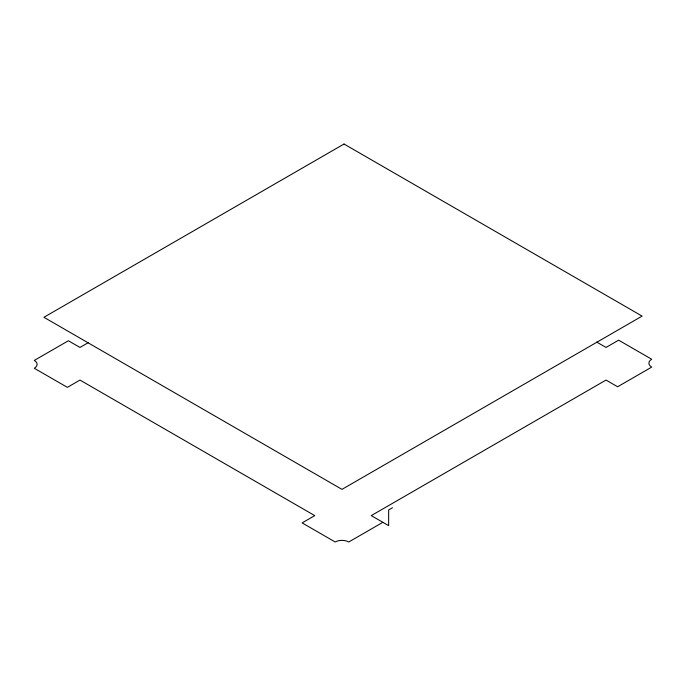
<?xml version="1.0" encoding="UTF-8"?>
<svg xmlns="http://www.w3.org/2000/svg" width="686" height="686" viewBox="0 0 686 686"><rect width="100%" height="100%" fill="white"/><g stroke="black" fill="none" stroke-linecap="round" stroke-linejoin="round"><path stroke-width="1.03" d="M88.331 342.623L79.979 347.442L68.377 340.745L34.3 360.424A9.604 5.548 0 0 1 34.3 368.271L67.365 387.358L79.979 380.07L314.745 515.615L302.123 522.895L335.188 541.983A9.604 5.548 0 0 1 348.771 541.983L382.857 522.312M392.452 507.769L388.645 509.964L388.645 525.656L371.255 515.615L606.021 380.07L617.623 386.767L651.7 367.096A9.604 5.548 0 0 1 651.7 359.25L618.635 340.162L606.021 347.442L596.743 342.082M344.02 144.017L43.904 317.284L341.98 489.375L642.096 316.109L344.02 144.017"/></g></svg>
